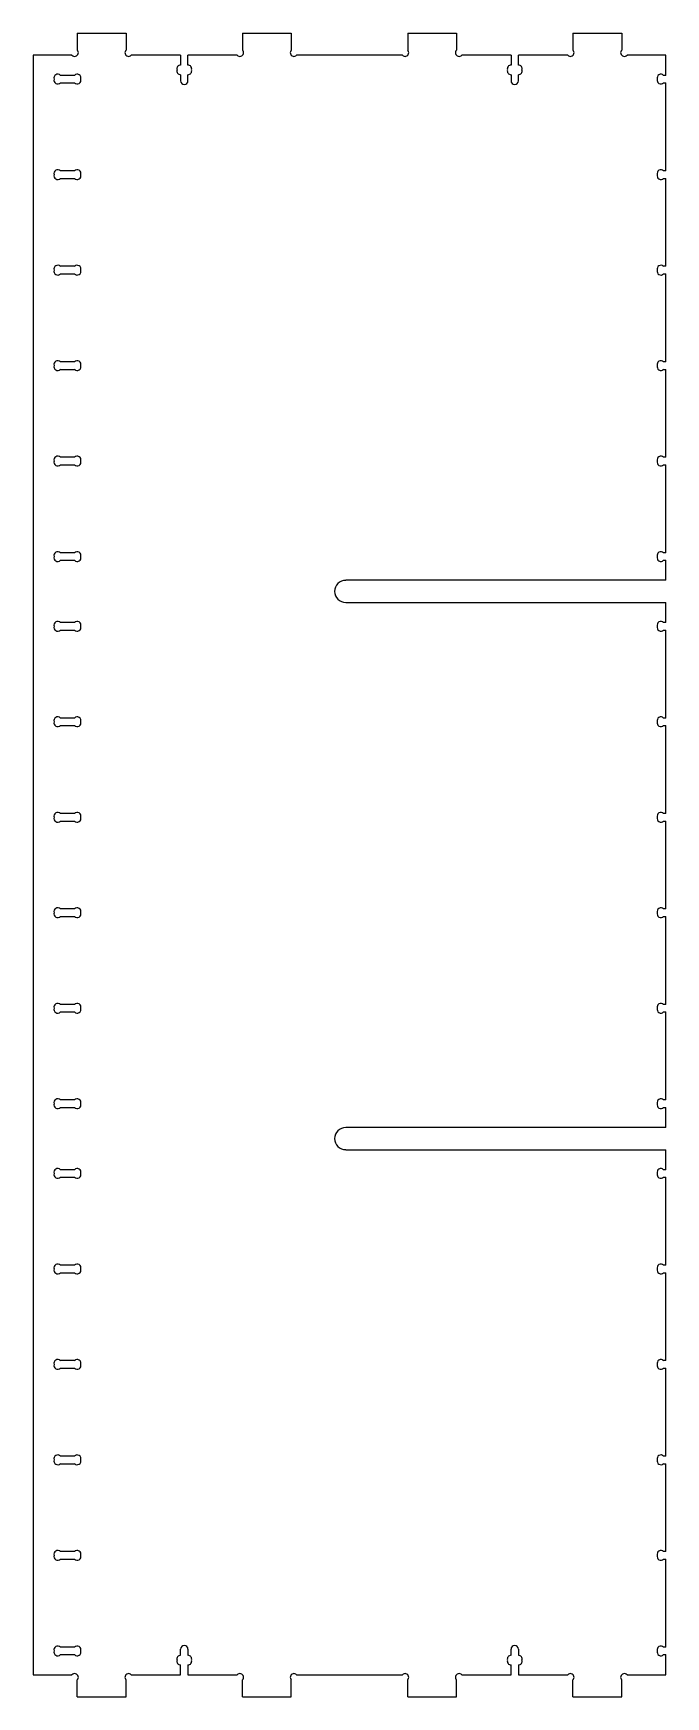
# Model space of a CAD drawing. Header units: millimetres. Extents: x 0 to 518, y 0 to 1362.
import ezdxf

# ---------------------------------------------------------------- set-up
doc = ezdxf.new("R2010")
doc.units = ezdxf.units.MM
doc.layers.get('0').update_dxf_attribs({"linetype": 'CONTINUOUS'})

msp = doc.modelspace()

# ---------------------------------------------------------------- linework, layer by layer
for p, q in [((36, 1362), (76, 1362)), ((36, 1362), (36, 1348.3)), ((76, 1362), (76, 1348.3)), ((171.3, 1362), (211.3, 1362)), ((171.3, 1362), (171.3, 1348.3)), ((211.3, 1362), (211.3, 1348.3)), ((306.7, 1362), (346.7, 1362)), ((306.7, 1362), (306.7, 1348.3)), ((346.7, 1362), (346.7, 1348.3)), ((442, 1362), (482, 1362)), ((442, 1362), (442, 1348.3)), ((482, 1362), (482, 1348.3)), ((31.7, 1344), (0, 1344)), ((0, 1344), (0, 18)), ((120.7, 1344), (80.3, 1344)), ((120.7, 1344), (120.7, 1336)), ((167, 1344), (126.7, 1344)), ((126.7, 1336), (126.7, 1344)), ((302.4, 1344), (215.6, 1344)), ((391.3, 1344), (351, 1344)), ((391.3, 1344), (391.3, 1336)), ((437.7, 1344), (397.3, 1344)), ((397.3, 1336), (397.3, 1344)), ((518, 1344), (486.3, 1344)), ((518, 1327.5), (518, 1344)), ((33.8, 1327.5), (22.2, 1327.5)), ((22.2, 1321.4), (33.8, 1321.4)), ((120.7, 1328), (120.7, 1323)), ((126.7, 1323), (126.7, 1328)), ((391.3, 1328), (391.3, 1323)), ((397.3, 1323), (397.3, 1328)), ((518, 1327.5), (516.2, 1327.5)), ((516.2, 1321.4), (518, 1321.4)), ((518, 1249.3), (518, 1321.4)), ((33.8, 1249.3), (22.2, 1249.3)), ((22.2, 1243.2), (33.8, 1243.2)), ((518, 1249.3), (516.2, 1249.3)), ((516.2, 1243.2), (518, 1243.2)), ((518, 1171.2), (518, 1243.2)), ((33.8, 1171.2), (22.2, 1171.2)), ((22.2, 1165), (33.8, 1165)), ((518, 1171.2), (516.2, 1171.2)), ((516.2, 1165), (518, 1165)), ((518, 1093), (518, 1165)), ((33.8, 1093), (22.2, 1093)), ((518, 1093), (516.2, 1093)), ((22.2, 1086.8), (33.8, 1086.8)), ((516.2, 1086.8), (518, 1086.8)), ((518, 1014.8), (518, 1086.8)), ((33.8, 1014.8), (22.2, 1014.8)), ((22.2, 1008.7), (33.8, 1008.7)), ((518, 1014.8), (516.2, 1014.8)), ((516.2, 1008.7), (518, 1008.7)), ((518, 936.6), (518, 1008.7)), ((33.8, 936.6), (22.2, 936.6)), ((22.2, 930.5), (33.8, 930.5)), ((518, 936.6), (516.2, 936.6)), ((516.2, 930.5), (518, 930.5)), ((518, 914.1), (518, 930.5)), ((518, 914.1), (255.9, 914.1)), ((255.9, 895.9), (518, 895.9)), ((518, 879.5), (518, 895.9)), ((33.8, 879.5), (22.2, 879.5)), ((22.2, 873.4), (33.8, 873.4)), ((518, 879.5), (516.2, 879.5)), ((516.2, 873.4), (518, 873.4)), ((518, 801.3), (518, 873.4)), ((33.8, 801.3), (22.2, 801.3)), ((22.2, 795.2), (33.8, 795.2)), ((518, 801.3), (516.2, 801.3)), ((516.2, 795.2), (518, 795.2)), ((518, 723.2), (518, 795.2)), ((33.8, 723.2), (22.2, 723.2)), ((518, 723.2), (516.2, 723.2)), ((22.2, 717), (33.8, 717)), ((516.2, 717), (518, 717)), ((518, 645), (518, 717)), ((33.8, 645), (22.2, 645)), ((518, 645), (516.2, 645)), ((22.2, 638.8), (33.8, 638.8)), ((516.2, 638.8), (518, 638.8)), ((518, 566.8), (518, 638.8)), ((33.8, 566.8), (22.2, 566.8)), ((22.2, 560.7), (33.8, 560.7)), ((518, 566.8), (516.2, 566.8)), ((516.2, 560.7), (518, 560.7)), ((518, 488.6), (518, 560.7)), ((33.8, 488.6), (22.2, 488.6)), ((22.2, 482.5), (33.8, 482.5)), ((518, 488.6), (516.2, 488.6)), ((516.2, 482.5), (518, 482.5)), ((518, 466.1), (518, 482.5)), ((518, 466.1), (255.9, 466.1)), ((255.9, 447.9), (518, 447.9)), ((518, 431.5), (518, 447.9)), ((33.8, 431.5), (22.2, 431.5)), ((22.2, 425.4), (33.8, 425.4)), ((518, 431.5), (516.2, 431.5)), ((516.2, 425.4), (518, 425.4)), ((518, 353.3), (518, 425.4)), ((33.8, 353.3), (22.2, 353.3)), ((22.2, 347.2), (33.8, 347.2)), ((518, 353.3), (516.2, 353.3)), ((516.2, 347.2), (518, 347.2)), ((518, 275.2), (518, 347.2)), ((33.8, 275.2), (22.2, 275.2)), ((518, 275.2), (516.2, 275.2)), ((22.2, 269), (33.8, 269)), ((516.2, 269), (518, 269)), ((518, 197), (518, 269)), ((33.8, 197), (22.2, 197)), ((22.2, 190.8), (33.8, 190.8)), ((518, 197), (516.2, 197)), ((516.2, 190.8), (518, 190.8)), ((518, 118.8), (518, 190.8)), ((33.8, 118.8), (22.2, 118.8)), ((22.2, 112.7), (33.8, 112.7)), ((518, 118.8), (516.2, 118.8)), ((516.2, 112.7), (518, 112.7)), ((518, 40.6), (518, 112.7)), ((33.8, 40.6), (22.2, 40.6)), ((22.2, 34.5), (33.8, 34.5)), ((120.7, 34), (120.7, 39)), ((126.7, 39), (126.7, 34)), ((391.3, 34), (391.3, 39)), ((397.3, 39), (397.3, 34)), ((518, 40.6), (516.2, 40.6)), ((516.2, 34.5), (518, 34.5)), ((518, 18), (518, 34.5)), ((0, 18), (31.7, 18)), ((36, 0), (36, 13.7)), ((76, 0), (76, 13.7)), ((80.3, 18), (120.7, 18)), ((120.7, 18), (120.7, 26)), ((126.7, 26), (126.7, 18)), ((126.7, 18), (167, 18)), ((171.3, 0), (171.3, 13.7)), ((211.3, 0), (211.3, 13.7)), ((215.6, 18), (302.4, 18)), ((306.7, 0), (306.7, 13.7)), ((346.7, 0), (346.7, 13.7)), ((351, 18), (391.3, 18)), ((391.3, 18), (391.3, 26)), ((397.3, 26), (397.3, 18)), ((397.3, 18), (437.7, 18)), ((442, 0), (442, 13.7)), ((482, 0), (482, 13.7)), ((486.3, 18), (518, 18)), ((36, 0), (76, 0)), ((171.3, 0), (211.3, 0)), ((306.7, 0), (346.7, 0)), ((442, 0), (482, 0))]:
    msp.add_line(p, q)
for centre, radius, start, end in [((33.9, 1346.1), 3.05, 224.0683, 45.9317), ((78.1, 1346.1), 3.05, 134.0683, 315.9317), ((120.7, 1332.9), 3.05, 90.1254, 198.0162), ((126.7, 1332.9), 3.05, 341.9838, 89.8746), ((169.2, 1346.1), 3.05, 224.0683, 45.9317), ((213.5, 1346.1), 3.05, 134.0683, 315.9317), ((304.5, 1346.1), 3.05, 224.0683, 45.9317), ((348.8, 1346.1), 3.05, 134.0683, 315.9317), ((391.3, 1332.9), 3.05, 90.1254, 198.0162), ((397.3, 1332.9), 3.05, 341.9838, 89.8746), ((439.9, 1346.1), 3.05, 224.0683, 45.9317), ((484.1, 1346.1), 3.05, 134.0683, 315.9317), ((20, 1325.4), 3.05, 44.0683, 198.2209), ((20, 1323.5), 3.05, 161.7791, 315.9317), ((36, 1325.4), 3.05, 341.7791, 135.9317), ((36, 1323.5), 3.05, 224.0683, 18.2209), ((120.7, 1331.1), 3.05, 161.9838, 269.8746), ((123.7, 1323), 3, 180, 0), ((126.7, 1331.1), 3.05, 270.1254, 18.0162), ((391.3, 1331.1), 3.05, 161.9838, 269.8746), ((394.3, 1323), 3, 180, 0), ((397.3, 1331.1), 3.05, 270.1254, 18.0162), ((514, 1325.4), 3.05, 44.0683, 198.2209), ((514, 1323.5), 3.05, 161.7791, 315.9317), ((20, 1247.2), 3.05, 44.0683, 198.2209), ((20, 1245.3), 3.05, 161.7791, 315.9317), ((36, 1247.2), 3.05, 341.7791, 135.9317), ((36, 1245.3), 3.05, 224.0683, 18.2209), ((514, 1247.2), 3.05, 44.0683, 198.2209), ((514, 1245.3), 3.05, 161.7791, 315.9317), ((20, 1169), 3.05, 44.0683, 198.2209), ((36, 1169), 3.05, 341.7791, 135.9317), ((514, 1169), 3.05, 44.0683, 198.2209), ((20, 1167.1), 3.05, 161.7791, 315.9317), ((36, 1167.1), 3.05, 224.0683, 18.2209), ((514, 1167.1), 3.05, 161.7791, 315.9317), ((20, 1090.9), 3.05, 44.0683, 198.2209), ((20, 1089), 3.05, 161.7791, 315.9317), ((36, 1090.9), 3.05, 341.7791, 135.9317), ((36, 1089), 3.05, 224.0683, 18.2209), ((514, 1090.9), 3.05, 44.0683, 198.2209), ((514, 1089), 3.05, 161.7791, 315.9317), ((20, 1012.7), 3.05, 44.0683, 198.2209), ((20, 1010.8), 3.05, 161.7791, 315.9317), ((36, 1012.7), 3.05, 341.7791, 135.9317), ((36, 1010.8), 3.05, 224.0683, 18.2209), ((514, 1012.7), 3.05, 44.0683, 198.2209), ((514, 1010.8), 3.05, 161.7791, 315.9317), ((20, 934.5), 3.05, 44.0683, 198.2209), ((20, 932.6), 3.05, 161.7791, 315.9317), ((36, 934.5), 3.05, 341.7791, 135.9317), ((36, 932.6), 3.05, 224.0683, 18.2209), ((514, 934.5), 3.05, 44.0683, 198.2209), ((514, 932.6), 3.05, 161.7791, 315.9317), ((255.9, 905), 9.07, 90, 270), ((20, 877.4), 3.05, 44.0683, 198.2209), ((20, 875.5), 3.05, 161.7791, 315.9317), ((36, 877.4), 3.05, 341.7791, 135.9317), ((36, 875.5), 3.05, 224.0683, 18.2209), ((514, 877.4), 3.05, 44.0683, 198.2209), ((514, 875.5), 3.05, 161.7791, 315.9317), ((20, 799.2), 3.05, 44.0683, 198.2209), ((20, 797.3), 3.05, 161.7791, 315.9317), ((36, 799.2), 3.05, 341.7791, 135.9317), ((36, 797.3), 3.05, 224.0683, 18.2209), ((514, 799.2), 3.05, 44.0683, 198.2209), ((514, 797.3), 3.05, 161.7791, 315.9317), ((20, 721), 3.05, 44.0683, 198.2209), ((36, 721), 3.05, 341.7791, 135.9317), ((514, 721), 3.05, 44.0683, 198.2209), ((20, 719.1), 3.05, 161.7791, 315.9317), ((36, 719.1), 3.05, 224.0683, 18.2209), ((514, 719.1), 3.05, 161.7791, 315.9317), ((20, 642.9), 3.05, 44.0683, 198.2209), ((20, 641), 3.05, 161.7791, 315.9317), ((36, 642.9), 3.05, 341.7791, 135.9317), ((36, 641), 3.05, 224.0683, 18.2209), ((514, 642.9), 3.05, 44.0683, 198.2209), ((514, 641), 3.05, 161.7791, 315.9317), ((20, 564.7), 3.05, 44.0683, 198.2209), ((20, 562.8), 3.05, 161.7791, 315.9317), ((36, 564.7), 3.05, 341.7791, 135.9317), ((36, 562.8), 3.05, 224.0683, 18.2209), ((514, 564.7), 3.05, 44.0683, 198.2209), ((514, 562.8), 3.05, 161.7791, 315.9317), ((20, 486.5), 3.05, 44.0683, 198.2209), ((20, 484.6), 3.05, 161.7791, 315.9317), ((36, 486.5), 3.05, 341.7791, 135.9317), ((36, 484.6), 3.05, 224.0683, 18.2209), ((514, 486.5), 3.05, 44.0683, 198.2209), ((514, 484.6), 3.05, 161.7791, 315.9317), ((255.9, 457), 9.07, 90, 270), ((20, 429.4), 3.05, 44.0683, 198.2209), ((20, 427.5), 3.05, 161.7791, 315.9317), ((36, 429.4), 3.05, 341.7791, 135.9317), ((36, 427.5), 3.05, 224.0683, 18.2209), ((514, 429.4), 3.05, 44.0683, 198.2209), ((514, 427.5), 3.05, 161.7791, 315.9317), ((20, 351.2), 3.05, 44.0683, 198.2209), ((36, 351.2), 3.05, 341.7791, 135.9317), ((514, 351.2), 3.05, 44.0683, 198.2209), ((20, 349.3), 3.05, 161.7791, 315.9317), ((36, 349.3), 3.05, 224.0683, 18.2209), ((514, 349.3), 3.05, 161.7791, 315.9317), ((20, 273), 3.05, 44.0683, 198.2209), ((36, 273), 3.05, 341.7791, 135.9317), ((514, 273), 3.05, 44.0683, 198.2209), ((20, 271.1), 3.05, 161.7791, 315.9317), ((36, 271.1), 3.05, 224.0683, 18.2209), ((514, 271.1), 3.05, 161.7791, 315.9317), ((20, 194.9), 3.05, 44.0683, 198.2209), ((20, 193), 3.05, 161.7791, 315.9317), ((36, 194.9), 3.05, 341.7791, 135.9317), ((36, 193), 3.05, 224.0683, 18.2209), ((514, 194.9), 3.05, 44.0683, 198.2209), ((514, 193), 3.05, 161.7791, 315.9317), ((20, 116.7), 3.05, 44.0683, 198.2209), ((20, 114.8), 3.05, 161.7791, 315.9317), ((36, 116.7), 3.05, 341.7791, 135.9317), ((36, 114.8), 3.05, 224.0683, 18.2209), ((514, 116.7), 3.05, 44.0683, 198.2209), ((514, 114.8), 3.05, 161.7791, 315.9317), ((20, 38.5), 3.05, 44.0683, 198.2209), ((36, 38.5), 3.05, 341.7791, 135.9317), ((123.7, 39), 3, 0, 180), ((394.3, 39), 3, 0, 180), ((514, 38.5), 3.05, 44.0683, 198.2209), ((20, 36.6), 3.05, 161.7791, 315.9317), ((36, 36.6), 3.05, 224.0683, 18.2209), ((120.7, 30.9), 3.05, 90.1254, 198.0162), ((120.7, 29.1), 3.05, 161.9838, 269.8746), ((126.7, 30.9), 3.05, 341.9838, 89.8746), ((126.7, 29.1), 3.05, 270.1254, 18.0162), ((391.3, 30.9), 3.05, 90.1254, 198.0162), ((391.3, 29.1), 3.05, 161.9838, 269.8746), ((397.3, 30.9), 3.05, 341.9838, 89.8746), ((397.3, 29.1), 3.05, 270.1254, 18.0162), ((514, 36.6), 3.05, 161.7791, 315.9317), ((33.9, 15.9), 3.05, 314.0683, 135.9317), ((78.1, 15.9), 3.05, 44.0683, 225.9317), ((169.2, 15.9), 3.05, 314.0683, 135.9317), ((213.5, 15.9), 3.05, 44.0683, 225.9317), ((304.5, 15.9), 3.05, 314.0683, 135.9317), ((348.8, 15.9), 3.05, 44.0683, 225.9317), ((439.9, 15.9), 3.05, 314.0683, 135.9317), ((484.1, 15.9), 3.05, 44.0683, 225.9317)]:
    msp.add_arc(centre, radius, start, end)

doc.saveas('drawing.dxf')
